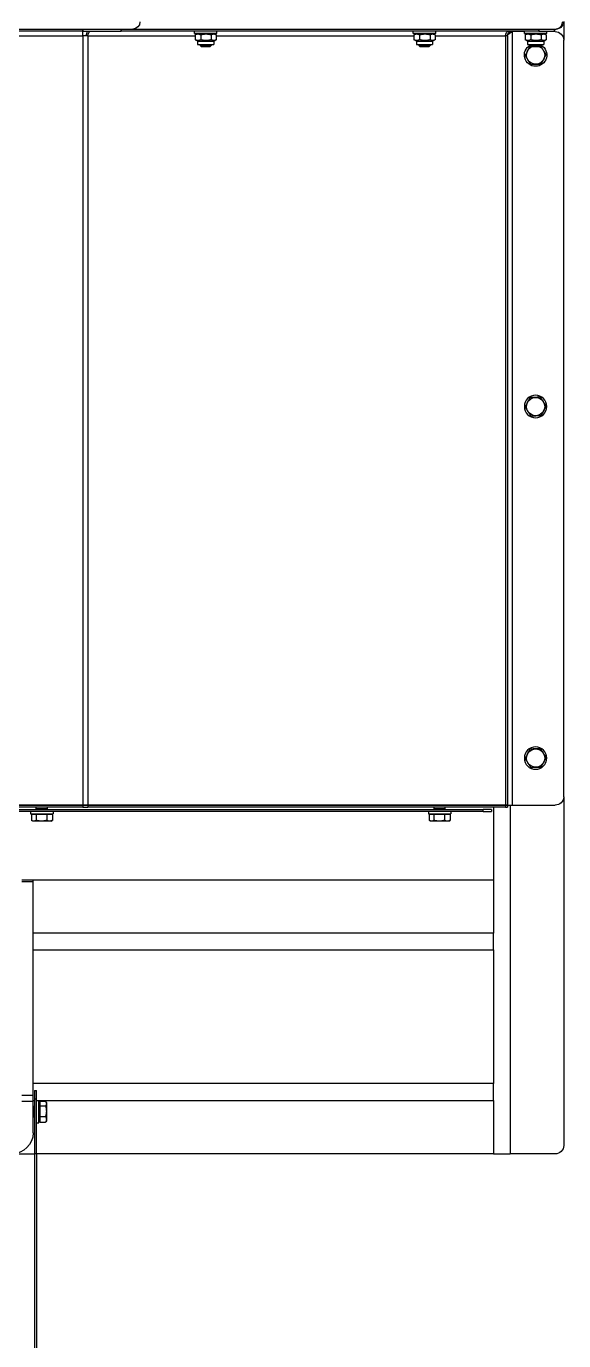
# Model space of a CAD drawing. Extents: x -3873 to 164127, y 7129 to 96529.
# Drawn here: x 59907 to 60289, y 23815 to 24750 of the extents above; entities that cross this region are included whole.
import ezdxf

# ---------------------------------------------------------------- set-up
doc = ezdxf.new("R2010")
doc.units = 0
doc.layers.add('LAYOUT-KROMEKA', color=1, linetype='CONTINUOUS')

# ---------------------------------------------------------------- blocks, each defined once
blk = doc.blocks.new('artik seperatoru-ust')
at = {"layer": 'LAYOUT-KROMEKA'}
for p, q in [((596.5, 506.5), (596.5, 474.5)), ((850.5, 512.5), (602.5, 512.5)), ((844.5, 475.9), (844.5, 506.5)), ((850.5, 512.5), (1388.65, 512.5)), ((1401.9, 512.5), (1388.65, 512.5)), ((1394.65, 506.5), (1394.65, 500.5)), ((1396.5, 506), (1395, 506)), ((1395, 506), (1396.5, 506)), ((1395, 494.75), (1395, 506)), ((1396.5, 206), (1396.5, 507.1)), ((1384.1, 495.73), (1384.87, 496.5)), ((1384.1, 489.27), (1384.1, 495.73)), ((1384.87, 496.5), (1384.87, 488.5)), ((1385.4, 496.5), (1384.87, 496.5)), ((1385.4, 486.7), (1385.4, 498.3)), ((1387.9, 498.3), (1385.4, 498.3)), ((1387.9, 498.3), (1388.78, 499.83)), ((1387.9, 486.7), (1387.9, 498.3)), ((1392.42, 500), (1388.88, 500)), ((1392.42, 496.53), (1388.88, 496.53)), ((1393.4, 498.3), (1392.52, 499.83)), ((1393.4, 500.5), (1393.4, 484.5)), ((1393.4, 500.5), (1395, 500.5)), ((1384.1, 489.27), (1384.87, 488.5)), ((1385.4, 488.5), (1384.87, 488.5)), ((1387.9, 486.7), (1385.4, 486.7)), ((1387.9, 486.7), (1388.78, 485.17)), ((1392.42, 489.03), (1388.88, 489.03)), ((1393.4, 486.7), (1392.52, 485.17)), ((1395, 494.75), (1395, 197.62)), ((1396.5, 494.75), (1395, 494.75)), ((1395, 494.75), (1396.5, 494.75)), ((1392.42, 485), (1388.88, 485)), ((1393.4, 484.5), (1395, 484.5)), ((1394.65, 484.5), (1394.65, 475.9)), ((844.5, 474.5), (596.5, 474.5)), ((596.5, 462.5), (596.5, 474.5)), ((843, 471.06), (843, 472.5)), ((844.5, 472.5), (843, 472.5)), ((843, 471.06), (843, 173.94)), ((844.5, 471.06), (843, 471.06)), ((844.5, 472.5), (844.5, 475.9)), ((1394.65, 475.9), (844.5, 475.9)), ((844.5, 471.06), (844.5, 472.5)), ((1391.6, 472.5), (844.5, 472.5)), ((844.5, 472.5), (844.5, 471.06)), ((1391.6, 471.06), (844.5, 471.06)), ((844.5, 471.06), (844.5, 173.94)), ((844.5, 173.94), (844.5, 471.06)), ((1391.6, 472.5), (1391.6, 471.06)), ((1391.6, 420.93), (1391.6, 471.06)), ((1394.7, 474.5), (1394.08, 474.5)), ((634.5, 462.5), (596.5, 462.5)), ((596.5, 462.5), (596.5, 137.5)), ((634.5, 139.1), (634.5, 462.5)), ((634.5, 462.5), (646.5, 462.5)), ((741.5, 462.5), (646.5, 462.5)), ((646.5, 462.5), (646.5, 135)), ((741.5, 462.5), (753.5, 462.5)), ((741.5, 135), (741.5, 462.5)), ((753.5, 462.5), (753.5, 135)), ((791.5, 462.5), (753.5, 462.5)), ((843, 462.5), (791.5, 462.5)), ((791.5, 135), (791.5, 462.5)), ((840, 455.23), (840, 461.23)), ((841.5, 461.23), (840, 461.23)), ((841.5, 461.23), (841.5, 455.23)), ((840, 455.23), (841.5, 455.23)), ((840, 455.23), (840, 25)), ((841.5, 25), (841.5, 455.23)), ((833.1, 430.73), (833.58, 431.56)), ((833.1, 430.73), (833.1, 429.71)), ((837.8, 431.73), (833.68, 431.73)), ((837.8, 431.73), (837.8, 427.69)), ((838.4, 416.23), (838.4, 432.23)), ((840, 432.23), (838.4, 432.23)), ((833.1, 429.71), (833.1, 423.94)), ((833.1, 423.94), (833.1, 418.46)), ((837.8, 427.69), (833.68, 427.69)), ((837.8, 429.93), (838.4, 429.93)), ((837.8, 427.69), (837.8, 420.19)), ((841.5, 427.94), (842.15, 428.23)), ((842.15, 420.23), (842.15, 428.23)), ((842.15, 428.23), (843, 428.23)), ((1387.9, 419.24), (1388.78, 420.76)), ((1392.42, 420.93), (1388.88, 420.93)), ((1393.4, 419.24), (1392.52, 420.76)), ((1393.4, 421.44), (1393.4, 405.44)), ((1393.4, 421.44), (1395, 421.44)), ((833.1, 418.46), (833.1, 417.73)), ((833.1, 417.73), (833.58, 416.9)), ((837.8, 420.19), (833.68, 420.19)), ((837.8, 416.73), (833.68, 416.73)), ((837.8, 420.19), (837.8, 416.73)), ((837.8, 418.53), (838.4, 418.53)), ((840, 416.23), (838.4, 416.23)), ((841.5, 420.51), (842.15, 420.23)), ((842.15, 420.23), (843, 420.23)), ((1384.1, 416.67), (1384.87, 417.44)), ((1384.1, 410.2), (1384.1, 416.67)), ((1384.87, 417.44), (1384.87, 409.44)), ((1385.4, 417.44), (1384.87, 417.44)), ((1385.4, 407.64), (1385.4, 419.24)), ((1387.9, 419.24), (1385.4, 419.24)), ((1387.9, 407.64), (1387.9, 419.24)), ((1392.42, 417.47), (1388.88, 417.47)), ((1384.1, 410.2), (1384.87, 409.44)), ((1385.4, 409.44), (1384.87, 409.44)), ((1387.9, 407.64), (1385.4, 407.64)), ((1387.9, 407.64), (1388.78, 406.11)), ((1392.42, 409.97), (1388.88, 409.97)), ((1392.42, 405.94), (1388.88, 405.94)), ((1391.6, 265.23), (1391.6, 405.94)), ((1393.4, 407.64), (1392.52, 406.11)), ((1393.4, 405.44), (1395, 405.44)), ((1385.4, 251.93), (1385.4, 263.53)), ((1387.9, 263.53), (1385.4, 263.53)), ((1387.9, 263.53), (1388.78, 265.06)), ((1387.9, 251.93), (1387.9, 263.53)), ((1392.42, 265.23), (1388.88, 265.23)), ((1392.42, 261.76), (1388.88, 261.76)), ((1393.4, 263.53), (1392.52, 265.06)), ((1393.4, 265.73), (1393.4, 249.73)), ((1393.4, 265.73), (1395, 265.73)), ((1384.1, 260.96), (1384.87, 261.73)), ((1384.1, 254.49), (1384.1, 260.96)), ((1384.1, 254.49), (1384.87, 253.73)), ((1384.87, 261.73), (1384.87, 253.73)), ((1385.4, 261.73), (1384.87, 261.73)), ((1385.4, 253.73), (1384.87, 253.73)), ((1392.42, 254.26), (1388.88, 254.26)), ((1387.9, 251.93), (1385.4, 251.93)), ((1387.9, 251.93), (1388.78, 250.4)), ((1392.42, 250.23), (1388.88, 250.23)), ((1391.6, 173.94), (1391.6, 250.23)), ((1393.4, 251.93), (1392.52, 250.4)), ((1393.4, 249.73), (1395, 249.73)), ((1396.5, -206), (1396.5, 206)), ((1396.5, 197.62), (1395, 197.62)), ((1395, 197.62), (1396.5, 197.62)), ((1395, 170.47), (1395, 197.62)), ((843, 170.47), (843, 173.94)), ((844.5, 173.94), (843, 173.94)), ((843, 170.47), (843, -170.47)), ((844.5, 170.47), (843, 170.47)), ((844.5, 170.47), (844.5, 173.94)), ((1391.6, 173.94), (844.5, 173.94)), ((844.5, 173.94), (844.5, 170.47)), ((1391.6, 170.47), (844.5, 170.47)), ((844.5, 170.47), (844.5, -170.47)), ((844.5, -170.47), (844.5, 170.47)), ((1391.6, 173.94), (1391.6, 170.47)), ((1391.6, 170.47), (1395, 170.47)), ((1391.6, 7.5), (1391.6, 170.47)), ((1396.5, 170.47), (1395, 170.47)), ((1395, 170.47), (1395, -170.47)), ((1395, 170.47), (1396.5, 170.47)), ((619, 139.7), (619, 143.82)), ((620, 144.4), (619.17, 143.92)), ((621.02, 144.4), (620, 144.4)), ((626.78, 144.4), (621.02, 144.4)), ((623.03, 139.7), (623.03, 143.82)), ((632.27, 144.4), (626.78, 144.4)), ((630.53, 139.7), (630.53, 143.82)), ((633, 144.4), (632.27, 144.4)), ((633, 144.4), (633.83, 143.92)), ((634, 139.7), (634, 143.82)), ((833.1, 147.73), (833.58, 148.56)), ((833.1, 147.73), (833.1, 146.71)), ((833.1, 146.71), (833.1, 140.94)), ((833.1, 140.94), (833.1, 135.46)), ((837.8, 148.73), (833.68, 148.73)), ((837.8, 144.69), (833.68, 144.69)), ((837.8, 148.73), (837.8, 144.69)), ((837.8, 146.93), (838.4, 146.93)), ((837.8, 144.69), (837.8, 137.19)), ((838.4, 133.23), (838.4, 149.23)), ((840, 149.23), (838.4, 149.23)), ((841.5, 144.94), (842.15, 145.23)), ((842.15, 137.23), (842.15, 145.23)), ((842.15, 145.23), (843, 145.23)), ((596.5, 137.5), (1.5, 137.5)), ((596.5, 136.06), (1.5, 136.06)), ((596.5, 137.5), (635.5, 137.5)), ((596.5, 137.5), (596.5, 136.06)), ((596.5, 120), (596.5, 136.06)), ((635.5, 136), (596.5, 136)), ((611.5, 135), (633.8, 135)), ((618.5, 139.1), (634.5, 139.1)), ((618.5, 137.5), (618.5, 139.1)), ((623.03, 139.7), (619, 139.7)), ((620.8, 139.7), (620.8, 139.1)), ((622.79, 136), (622.5, 135.35)), ((622.5, 135.35), (630.5, 135.35)), ((622.5, 135.35), (622.5, 135)), ((630.53, 139.7), (623.03, 139.7)), ((630.21, 136), (630.5, 135.35)), ((630.5, 135.35), (630.5, 135)), ((634, 139.7), (630.53, 139.7)), ((632.2, 139.7), (632.2, 139.1)), ((633.8, 135), (638.29, 135)), ((633.8, 135), (633.8, 127)), ((634.5, 137.5), (634.5, 139.1)), ((634.5, 135), (634.5, 136)), ((635.5, 137.5), (641.5, 137.5)), ((635.5, 137.5), (635.5, 136)), ((641.5, 136), (635.5, 136)), ((638.29, 127), (638.29, 135)), ((638.29, 135), (789.99, 135)), ((641.5, 136), (641.5, 137.5)), ((789.99, 135), (791.5, 135)), ((789.99, 135), (789.99, 127)), ((791.5, 127), (791.5, 135)), ((833.1, 135.46), (833.1, 134.73)), ((833.1, 134.73), (833.58, 133.9)), ((837.8, 137.19), (833.68, 137.19)), ((837.8, 133.73), (833.68, 133.73)), ((837.8, 137.19), (837.8, 133.73)), ((837.8, 135.53), (838.4, 135.53)), ((840, 133.23), (838.4, 133.23)), ((841.5, 137.51), (842.15, 137.23)), ((842.15, 137.23), (843, 137.23))]:
    blk.add_line(p, q, dxfattribs=at)
for centre in [(878, 492.5), (1128, 492.5)]:
    blk.add_circle(centre, 8, dxfattribs=at)
for centre, radius, start, end in [((602.5, 506.5), 6, 90, 180), ((850.5, 506.5), 6, 90, 180), ((1388.65, 506.5), 6, 0, 90), ((878, 492.5), 6.5, 117.5, 177.5), ((878, 492.5), 6.5, 57.5, 117.5), ((878, 492.5), 6.5, 357.5, 57.5), ((1128, 492.5), 6.5, 117.5, 177.5), ((1128, 492.5), 6.5, 57.5, 117.5), ((1128, 492.5), 6.5, 357.5, 57.5), ((1378, 492.5), 8, 30, 330), ((1378, 492.5), 6.5, 117.5, 177.5), ((1378, 492.5), 6.5, 57.5, 117.5), ((1378, 492.5), 6.5, 20.20522, 57.5), ((878, 492.5), 6.5, 177.5, 237.5), ((878, 492.5), 6.5, 237.5, 297.5), ((878, 492.5), 6.5, 297.5, 357.5), ((1128, 492.5), 6.5, 177.5, 237.5), ((1128, 492.5), 6.5, 237.5, 297.5), ((1128, 492.5), 6.5, 297.5, 357.5), ((1378, 492.5), 6.5, 177.5, 237.5), ((1378, 492.5), 6.5, 237.5, 297.5), ((1378, 492.5), 6.5, 297.5, 339.79478), ((1391.6, 475.9), 3.4, 270, 0), ((1401.5, 206), 5, 90, 180), ((611.5, 120), 15, 90, 180)]:
    blk.add_arc(centre, radius, start, end, dxfattribs=at)
for centre, major_axis, end_param in [((1391.6, 473.47), (3.4, 0), 6.283185), ((1391.6, 176.34), (3.4, 0), 6.283185), ((1391.6, 176.34), (4.9, 0), 5.479249)]:
    blk.add_ellipse(centre, major_axis=major_axis, ratio=0.707107, start_param=4.712389, end_param=end_param, dxfattribs=at)
for points, knots in [([(1401.9, 512.5), (1400.25, 512.5), (1398.61, 511.69), (1397.61, 510.38), (1396.9, 509.44), (1396.5, 508.27), (1396.5, 507.1)], [0, 0, 0, 0, 0.91855, 0.91855, 0.91855, 1.570796, 1.570796, 1.570796, 1.570796]), ([(1396.5, 507.1), (1396.5, 508.45), (1397.31, 509.78), (1398.62, 510.67), (1399.56, 511.3), (1400.73, 511.71), (1401.9, 511.84)], [0, 0, 0, 0, 0.91855, 0.91855, 0.91855, 1.570796, 1.570796, 1.570796, 1.570796]), ([(1391.6, 472.5), (1392.24, 472.5), (1392.89, 473.1), (1393.53, 474.05), (1393.9, 474.6), (1394.27, 475.25), (1394.65, 475.9)], [0, 0, 0, 0, 0.633249, 0.633249, 0.633249, 1, 1, 1, 1])]:
    blk.add_open_spline(points, degree=3, knots=knots, dxfattribs=at)
for points, weights in [([(871.51, 492.78), (871.58, 494.52), (871.67, 496.53)], [1, 1.0379548493, 1]), ([(871.67, 496.53), (873.45, 497.46), (875, 498.27)], [1, 1.0379548493, 1]), ([(875, 498.27), (876.54, 499.07), (878.33, 500)], [1, 1.0379548493, 1]), ([(878.33, 500), (880.02, 498.92), (881.49, 497.98)], [1, 1.0379548493, 1]), ([(881.49, 497.98), (882.96, 497.05), (884.66, 495.97)], [1, 1.0379548493, 1]), ([(884.66, 495.97), (884.57, 493.96), (884.49, 492.22)], [1, 1.0379548493, 1]), ([(1121.51, 492.78), (1121.58, 494.52), (1121.67, 496.53)], [1, 1.0379548493, 1]), ([(1121.67, 496.53), (1123.45, 497.46), (1125, 498.27)], [1, 1.0379548493, 1]), ([(1125, 498.27), (1126.54, 499.07), (1128.33, 500)], [1, 1.0379548493, 1]), ([(1128.33, 500), (1130.02, 498.92), (1131.49, 497.98)], [1, 1.0379548493, 1]), ([(1131.49, 497.98), (1132.96, 497.05), (1134.66, 495.97)], [1, 1.0379548493, 1]), ([(1134.66, 495.97), (1134.57, 493.96), (1134.49, 492.22)], [1, 1.0379548493, 1]), ([(1371.51, 492.78), (1371.58, 494.52), (1371.67, 496.53)], [1, 1.0379548493, 1]), ([(1371.67, 496.53), (1373.45, 497.46), (1375, 498.27)], [1, 1.0379548493, 1]), ([(1375, 498.27), (1376.54, 499.07), (1378.33, 500)], [1, 1.0379548493, 1]), ([(1378.33, 500), (1380.02, 498.92), (1381.49, 497.98)], [1, 1.0379548493, 1]), ([(1381.49, 497.98), (1382.88, 497.1), (1384.46, 496.09)], [1, 1.03579390905, 1.00407581641]), ([(1388.88, 500), (1387.8, 498.27), (1388.88, 496.53)], [1, 1.15470053838, 1]), ([(1388.88, 496.53), (1387.8, 492.78), (1388.88, 489.03)], [1, 1.15470053838, 1]), ([(1392.42, 496.53), (1393.5, 498.27), (1392.42, 500)], [1, 1.15470053838, 1]), ([(1392.42, 489.03), (1393.5, 492.78), (1392.42, 496.53)], [1, 1.15470053838, 1]), ([(871.34, 489.03), (871.43, 491.04), (871.51, 492.78)], [1, 1.0379548493, 1]), ([(874.51, 487.02), (873.04, 487.95), (871.34, 489.03)], [1, 1.0379548493, 1]), ([(877.67, 485), (875.98, 486.08), (874.51, 487.02)], [1, 1.0379548493, 1]), ([(881, 486.73), (879.46, 485.93), (877.67, 485)], [1, 1.0379548493, 1]), ([(884.33, 488.47), (882.55, 487.54), (881, 486.73)], [1, 1.0379548493, 1]), ([(884.49, 492.22), (884.42, 490.48), (884.33, 488.47)], [1, 1.0379548493, 1]), ([(1121.34, 489.03), (1121.43, 491.04), (1121.51, 492.78)], [1, 1.0379548493, 1]), ([(1124.51, 487.02), (1123.04, 487.95), (1121.34, 489.03)], [1, 1.0379548493, 1]), ([(1127.67, 485), (1125.98, 486.08), (1124.51, 487.02)], [1, 1.0379548493, 1]), ([(1131, 486.73), (1129.46, 485.93), (1127.67, 485)], [1, 1.0379548493, 1]), ([(1134.33, 488.47), (1132.55, 487.54), (1131, 486.73)], [1, 1.0379548493, 1]), ([(1134.49, 492.22), (1134.42, 490.48), (1134.33, 488.47)], [1, 1.0379548493, 1]), ([(1371.34, 489.03), (1371.43, 491.04), (1371.51, 492.78)], [1, 1.0379548493, 1]), ([(1374.51, 487.02), (1373.04, 487.95), (1371.34, 489.03)], [1, 1.0379548493, 1]), ([(1377.67, 485), (1375.98, 486.08), (1374.51, 487.02)], [1, 1.0379548493, 1]), ([(1381, 486.73), (1379.46, 485.93), (1377.67, 485)], [1, 1.0379548493, 1]), ([(1384.33, 488.47), (1382.55, 487.54), (1381, 486.73)], [1, 1.0379548493, 1]), ([(1384.35, 489.01), (1384.34, 488.74), (1384.33, 488.47)], [1.00879660342, 1.00507757689, 1]), ([(1388.88, 489.03), (1387.8, 487.02), (1388.88, 485)], [1, 1.15470053838, 1]), ([(1392.42, 485), (1393.5, 487.02), (1392.42, 489.03)], [1, 1.15470053838, 1]), ([(1388.88, 485), (1388.83, 485.09), (1388.78, 485.17)], [1, 1.00671191316, 1.01284141362]), ([(1392.52, 485.17), (1392.47, 485.09), (1392.42, 485)], [1.01284141362, 1.00671191316, 1]), ([(833.68, 431.73), (833.1, 430.64), (833.1, 429.71)], [1, 1.0379548493, 1]), ([(833.58, 431.56), (833.63, 431.64), (833.68, 431.73)], [1.0062027321, 1.0034072363, 1]), ([(833.1, 429.71), (833.1, 428.77), (833.68, 427.69)], [1, 1.0379548493, 1]), ([(833.68, 427.69), (833.1, 425.68), (833.1, 423.94)], [1, 1.0379548493, 1]), ([(833.1, 423.94), (833.1, 422.2), (833.68, 420.19)], [1, 1.0379548493, 1]), ([(1388.88, 420.93), (1387.8, 419.2), (1388.88, 417.47)], [1, 1.15470053838, 1]), ([(1392.42, 417.47), (1393.5, 419.2), (1392.42, 420.93)], [1, 1.15470053838, 1]), ([(833.68, 420.19), (833.1, 419.27), (833.1, 418.46)], [1, 1.0379548493, 1]), ([(833.1, 418.46), (833.1, 417.66), (833.68, 416.73)], [1, 1.0379548493, 1]), ([(1388.88, 417.47), (1387.8, 413.72), (1388.88, 409.97)], [1, 1.15470053838, 1]), ([(1392.42, 409.97), (1393.5, 413.72), (1392.42, 417.47)], [1, 1.15470053838, 1]), ([(1388.88, 409.97), (1387.8, 407.95), (1388.88, 405.94)], [1, 1.15470053838, 1]), ([(1388.88, 405.94), (1388.83, 406.02), (1388.78, 406.11)], [1, 1.00671191316, 1.01284141362]), ([(1392.42, 405.94), (1393.5, 407.95), (1392.42, 409.97)], [1, 1.15470053838, 1]), ([(1392.52, 406.11), (1392.47, 406.02), (1392.42, 405.94)], [1.01284141362, 1.00671191316, 1]), ([(1388.88, 265.23), (1387.8, 263.49), (1388.88, 261.76)], [1, 1.15470053838, 1]), ([(1388.88, 261.76), (1387.8, 258.01), (1388.88, 254.26)], [1, 1.15470053838, 1]), ([(1392.42, 261.76), (1393.5, 263.49), (1392.42, 265.23)], [1, 1.15470053838, 1]), ([(1392.42, 254.26), (1393.5, 258.01), (1392.42, 261.76)], [1, 1.15470053838, 1]), ([(1388.88, 254.26), (1387.8, 252.25), (1388.88, 250.23)], [1, 1.15470053838, 1]), ([(1392.42, 250.23), (1393.5, 252.25), (1392.42, 254.26)], [1, 1.15470053838, 1]), ([(1388.88, 250.23), (1388.83, 250.32), (1388.78, 250.4)], [1, 1.00671191316, 1.01284141362]), ([(1392.52, 250.4), (1392.47, 250.32), (1392.42, 250.23)], [1.01284141362, 1.00671191316, 1]), ([(621.02, 144.4), (620.08, 144.4), (619, 143.82)], [1, 1.0379548493, 1]), ([(619, 143.82), (619.09, 143.87), (619.17, 143.92)], [1, 1.0034072363, 1.0062027321]), ([(623.03, 143.82), (621.95, 144.4), (621.02, 144.4)], [1, 1.0379548493, 1]), ([(626.78, 144.4), (625.04, 144.4), (623.03, 143.82)], [1, 1.0379548493, 1]), ([(630.53, 143.82), (628.52, 144.4), (626.78, 144.4)], [1, 1.0379548493, 1]), ([(632.27, 144.4), (631.46, 144.4), (630.53, 143.82)], [1, 1.0379548493, 1]), ([(634, 143.82), (633.07, 144.4), (632.27, 144.4)], [1, 1.0379548493, 1]), ([(833.68, 148.73), (833.1, 147.64), (833.1, 146.71)], [1, 1.0379548493, 1]), ([(833.1, 146.71), (833.1, 145.77), (833.68, 144.69)], [1, 1.0379548493, 1]), ([(833.68, 144.69), (833.1, 142.68), (833.1, 140.94)], [1, 1.0379548493, 1]), ([(833.1, 140.94), (833.1, 139.2), (833.68, 137.19)], [1, 1.0379548493, 1]), ([(833.58, 148.56), (833.63, 148.64), (833.68, 148.73)], [1.0062027321, 1.0034072363, 1]), ([(833.68, 137.19), (833.1, 136.27), (833.1, 135.46)], [1, 1.0379548493, 1]), ([(833.1, 135.46), (833.1, 134.66), (833.68, 133.73)], [1, 1.0379548493, 1])]:
    blk.add_rational_spline(points, weights, degree=2, dxfattribs=at)
blk.add_open_spline([(1394.65, 475.9), (1394.24, 474.88), (1393.84, 473.87), (1393.44, 473.04)], degree=3, dxfattribs=at)

msp = doc.modelspace()

# ---------------------------------------------------------------- block references
at = {"layer": 'LAYOUT-KROMEKA', "xscale": -1, "rotation": 270}
msp.add_blockref('artik seperatoru-ust', (59776.81, 23351.27), dxfattribs=at)

doc.saveas('drawing.dxf')
